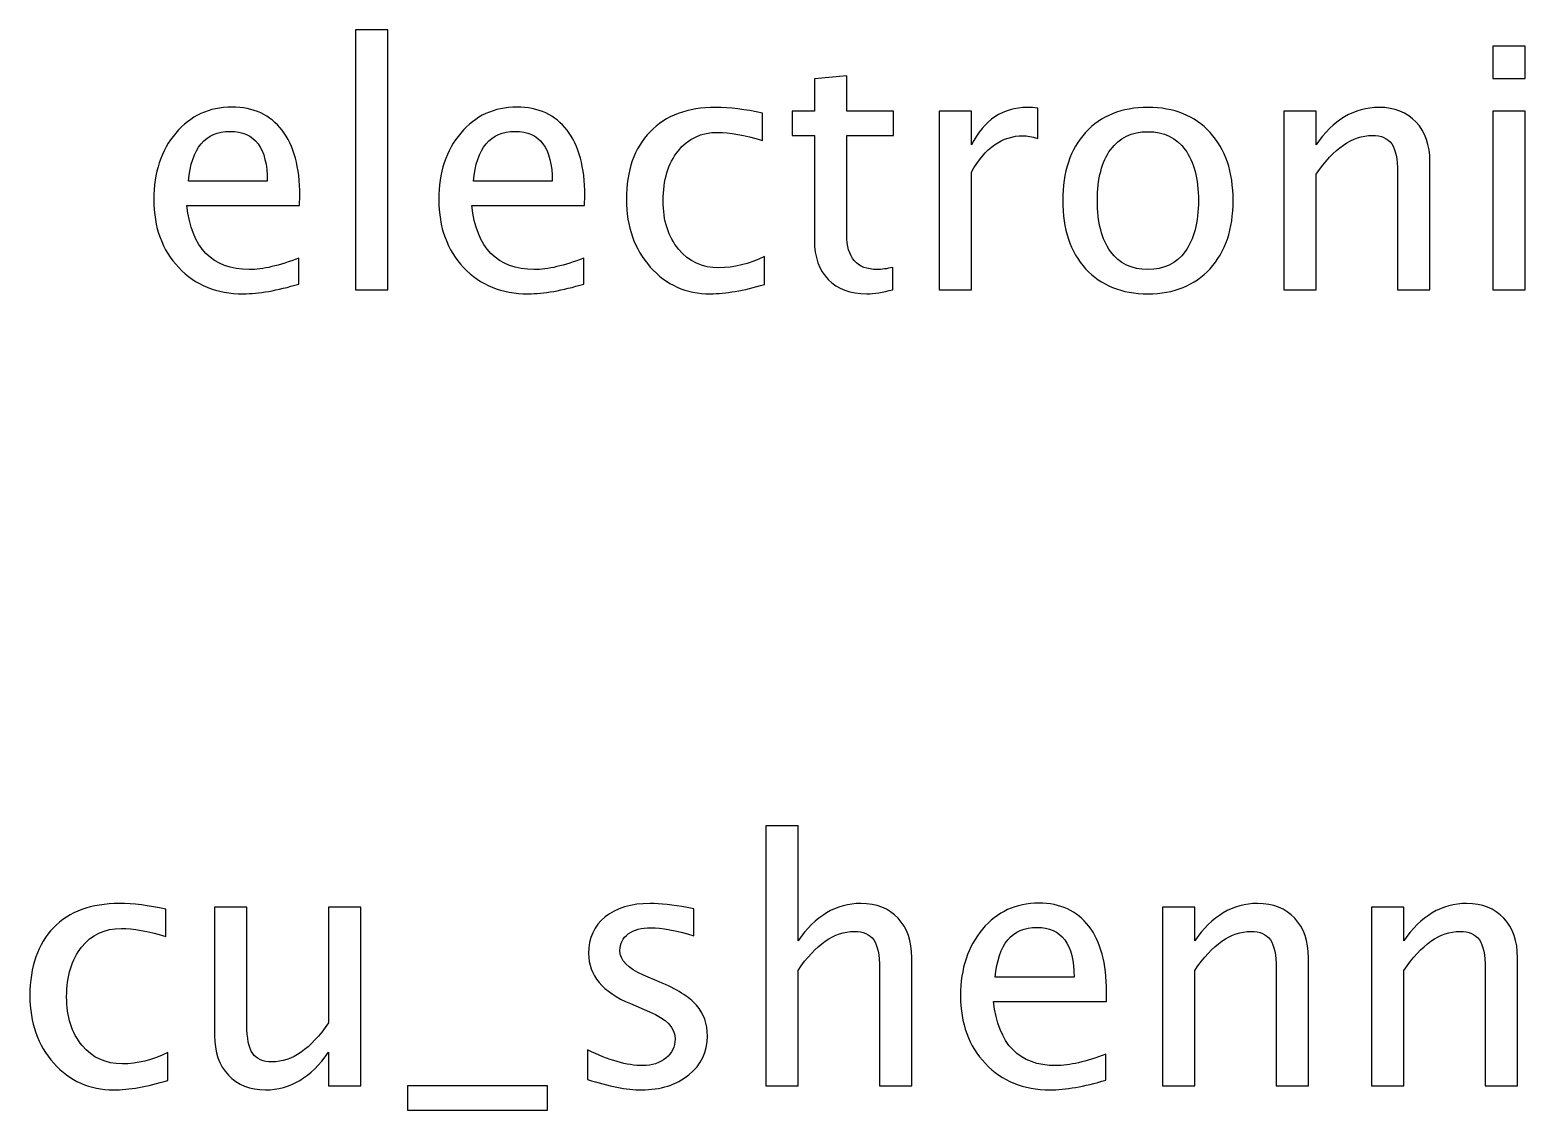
# Model space of a CAD drawing. Header units: centimetres. Extents: x -55 to 43, y -73 to 74.
# Drawn here: x -36.4 to -30.76, y 59.58 to 63.65 of the extents above; entities that cross this region are included whole.
import ezdxf

# ---------------------------------------------------------------- set-up
doc = ezdxf.new("R2010")
doc.units = ezdxf.units.CM
doc.header["$MEASUREMENT"] = 0
doc.layers.add('Layer 1', color=7, linetype='Continuous')

msp = doc.modelspace()

# ---------------------------------------------------------------- linework, layer by layer
at = {"layer": 'Layer 1'}
for points, knots in [([(-35.17189, 62.67044), (-35.17189, 62.67044), (-35.17189, 63.64961), (-35.17189, 63.64961), (-35.17189, 63.64961), (-35.17189, 63.64961), (-35.04997, 63.64961), (-35.04997, 63.64961), (-35.04997, 63.64961), (-35.04997, 63.64961), (-35.04997, 62.67044), (-35.04997, 62.67044), (-35.04997, 62.67044), (-35.04997, 62.67044), (-35.17189, 62.67044), (-35.17189, 62.67044)], [0, 0, 0, 0, 0.2, 0.2, 0.2, 0.2, 0.4, 0.4, 0.4, 0.4, 0.6, 0.6, 0.6, 0.6, 1, 1, 1, 1]), ([(-30.88374, 63.46673), (-30.88374, 63.46673), (-30.88374, 63.58865), (-30.88374, 63.58865), (-30.88374, 63.58865), (-30.88374, 63.58865), (-30.76182, 63.58865), (-30.76182, 63.58865), (-30.76182, 63.58865), (-30.76182, 63.58865), (-30.76182, 63.46673), (-30.76182, 63.46673), (-30.76182, 63.46673), (-30.76182, 63.46673), (-30.88374, 63.46673), (-30.88374, 63.46673)], [0, 0, 0, 0, 0.2, 0.2, 0.2, 0.2, 0.4, 0.4, 0.4, 0.4, 0.6, 0.6, 0.6, 0.6, 1, 1, 1, 1]), ([(-33.14582, 62.67065), (-33.1835, 62.66028), (-33.2163, 62.6552), (-33.24403, 62.6552), (-33.24403, 62.6552), (-33.30626, 62.6552), (-33.35473, 62.67298), (-33.38945, 62.70854), (-33.38945, 62.70854), (-33.42437, 62.7441), (-33.44173, 62.79342), (-33.44173, 62.85671), (-33.44173, 62.85671), (-33.44173, 62.85671), (-33.44173, 63.2521), (-33.44173, 63.2521), (-33.44173, 63.2521), (-33.44173, 63.2521), (-33.52597, 63.2521), (-33.52597, 63.2521), (-33.52597, 63.2521), (-33.52597, 63.2521), (-33.52597, 63.34354), (-33.52597, 63.34354), (-33.52597, 63.34354), (-33.52597, 63.34354), (-33.44173, 63.34354), (-33.44173, 63.34354), (-33.44173, 63.34354), (-33.44173, 63.34354), (-33.44173, 63.46525), (-33.44173, 63.46525), (-33.44173, 63.46525), (-33.44173, 63.46525), (-33.31981, 63.47689), (-33.31981, 63.47689), (-33.31981, 63.47689), (-33.31981, 63.47689), (-33.31981, 63.34354), (-33.31981, 63.34354), (-33.31981, 63.34354), (-33.31981, 63.34354), (-33.14328, 63.34354), (-33.14328, 63.34354), (-33.14328, 63.34354), (-33.14328, 63.34354), (-33.14328, 63.2521), (-33.14328, 63.2521), (-33.14328, 63.2521), (-33.14328, 63.2521), (-33.31981, 63.2521), (-33.31981, 63.2521), (-33.31981, 63.2521), (-33.31981, 63.2521), (-33.31981, 62.87872), (-33.31981, 62.87872), (-33.31981, 62.87872), (-33.31981, 62.79067), (-33.2815, 62.74664), (-33.20509, 62.74664), (-33.20509, 62.74664), (-33.18879, 62.74664), (-33.1691, 62.74939), (-33.14582, 62.75468), (-33.14582, 62.75468), (-33.14582, 62.75468), (-33.14582, 62.67065), (-33.14582, 62.67065)], [0, 0, 0, 0, 0.0555556, 0.0555556, 0.0555556, 0.0555556, 0.1111111, 0.1111111, 0.1111111, 0.1111111, 0.1666667, 0.1666667, 0.1666667, 0.1666667, 0.2222222, 0.2222222, 0.2222222, 0.2222222, 0.2777778, 0.2777778, 0.2777778, 0.2777778, 0.3333333, 0.3333333, 0.3333333, 0.3333333, 0.3888889, 0.3888889, 0.3888889, 0.3888889, 0.4444444, 0.4444444, 0.4444444, 0.4444444, 0.5, 0.5, 0.5, 0.5, 0.5555556, 0.5555556, 0.5555556, 0.5555556, 0.6111111, 0.6111111, 0.6111111, 0.6111111, 0.6666667, 0.6666667, 0.6666667, 0.6666667, 0.7222222, 0.7222222, 0.7222222, 0.7222222, 0.7777778, 0.7777778, 0.7777778, 0.7777778, 0.8333333, 0.8333333, 0.8333333, 0.8333333, 0.8888889, 0.8888889, 0.8888889, 0.8888889, 1, 1, 1, 1]), ([(-35.38546, 62.69203), (-35.46737, 62.66748), (-35.53744, 62.6552), (-35.59586, 62.6552), (-35.59586, 62.6552), (-35.69555, 62.6552), (-35.77662, 62.68822), (-35.83906, 62.75405), (-35.83906, 62.75405), (-35.9015, 62.81988), (-35.93283, 62.90518), (-35.93283, 63.01017), (-35.93283, 63.01017), (-35.93283, 63.11198), (-35.90531, 63.19559), (-35.85007, 63.26099), (-35.85007, 63.26099), (-35.79482, 63.32618), (-35.72413, 63.35878), (-35.63798, 63.35878), (-35.63798, 63.35878), (-35.55649, 63.35878), (-35.49341, 63.32978), (-35.44896, 63.27179), (-35.44896, 63.27179), (-35.40451, 63.21379), (-35.38228, 63.13166), (-35.38228, 63.02519), (-35.38228, 63.02519), (-35.38228, 63.02519), (-35.38292, 62.98794), (-35.38292, 62.98794), (-35.38292, 62.98794), (-35.38292, 62.98794), (-35.80837, 62.98794), (-35.80837, 62.98794), (-35.80837, 62.98794), (-35.79059, 62.82707), (-35.71206, 62.74664), (-35.573, 62.74664), (-35.573, 62.74664), (-35.52198, 62.74664), (-35.45954, 62.76103), (-35.38546, 62.78982), (-35.38546, 62.78982), (-35.38546, 62.78982), (-35.38546, 62.69203), (-35.38546, 62.69203)], [0, 0, 0, 0, 0.0769231, 0.0769231, 0.0769231, 0.0769231, 0.1538462, 0.1538462, 0.1538462, 0.1538462, 0.2307692, 0.2307692, 0.2307692, 0.2307692, 0.3076923, 0.3076923, 0.3076923, 0.3076923, 0.3846154, 0.3846154, 0.3846154, 0.3846154, 0.4615385, 0.4615385, 0.4615385, 0.4615385, 0.5384615, 0.5384615, 0.5384615, 0.5384615, 0.6153846, 0.6153846, 0.6153846, 0.6153846, 0.6923077, 0.6923077, 0.6923077, 0.6923077, 0.7692308, 0.7692308, 0.7692308, 0.7692308, 0.8461538, 0.8461538, 0.8461538, 0.8461538, 1, 1, 1, 1]), ([(-34.31083, 62.69203), (-34.39274, 62.66748), (-34.46281, 62.6552), (-34.52123, 62.6552), (-34.52123, 62.6552), (-34.62092, 62.6552), (-34.70199, 62.68822), (-34.76443, 62.75405), (-34.76443, 62.75405), (-34.82687, 62.81988), (-34.8582, 62.90518), (-34.8582, 63.01017), (-34.8582, 63.01017), (-34.8582, 63.11198), (-34.83068, 63.19559), (-34.77544, 63.26099), (-34.77544, 63.26099), (-34.72019, 63.32618), (-34.6495, 63.35878), (-34.56335, 63.35878), (-34.56335, 63.35878), (-34.48186, 63.35878), (-34.41878, 63.32978), (-34.37433, 63.27179), (-34.37433, 63.27179), (-34.32988, 63.21379), (-34.30765, 63.13166), (-34.30765, 63.02519), (-34.30765, 63.02519), (-34.30765, 63.02519), (-34.30829, 62.98794), (-34.30829, 62.98794), (-34.30829, 62.98794), (-34.30829, 62.98794), (-34.73374, 62.98794), (-34.73374, 62.98794), (-34.73374, 62.98794), (-34.71596, 62.82707), (-34.63743, 62.74664), (-34.49837, 62.74664), (-34.49837, 62.74664), (-34.44735, 62.74664), (-34.38491, 62.76103), (-34.31083, 62.78982), (-34.31083, 62.78982), (-34.31083, 62.78982), (-34.31083, 62.69203), (-34.31083, 62.69203)], [0, 0, 0, 0, 0.0769231, 0.0769231, 0.0769231, 0.0769231, 0.1538462, 0.1538462, 0.1538462, 0.1538462, 0.2307692, 0.2307692, 0.2307692, 0.2307692, 0.3076923, 0.3076923, 0.3076923, 0.3076923, 0.3846154, 0.3846154, 0.3846154, 0.3846154, 0.4615385, 0.4615385, 0.4615385, 0.4615385, 0.5384615, 0.5384615, 0.5384615, 0.5384615, 0.6153846, 0.6153846, 0.6153846, 0.6153846, 0.6923077, 0.6923077, 0.6923077, 0.6923077, 0.7692308, 0.7692308, 0.7692308, 0.7692308, 0.8461538, 0.8461538, 0.8461538, 0.8461538, 1, 1, 1, 1]), ([(-33.6299, 62.69076), (-33.70885, 62.66705), (-33.77701, 62.6552), (-33.83437, 62.6552), (-33.83437, 62.6552), (-33.92539, 62.6552), (-34.00074, 62.68886), (-34.06064, 62.75595), (-34.06064, 62.75595), (-34.12054, 62.82326), (-34.1506, 62.90814), (-34.1506, 63.01038), (-34.1506, 63.01038), (-34.1506, 63.1196), (-34.12097, 63.2049), (-34.0617, 63.26586), (-34.0617, 63.26586), (-34.00243, 63.32703), (-33.91967, 63.35751), (-33.81341, 63.35751), (-33.81341, 63.35751), (-33.76113, 63.35751), (-33.70229, 63.35031), (-33.63752, 63.33592), (-33.63752, 63.33592), (-33.63752, 63.33592), (-33.63752, 63.23305), (-33.63752, 63.23305), (-33.63752, 63.23305), (-33.70631, 63.25337), (-33.7624, 63.26353), (-33.80558, 63.26353), (-33.80558, 63.26353), (-33.86824, 63.26353), (-33.9184, 63.24004), (-33.95587, 63.19326), (-33.95587, 63.19326), (-33.99333, 63.14648), (-34.01217, 63.08404), (-34.01217, 63.00614), (-34.01217, 63.00614), (-34.01217, 62.93058), (-33.9927, 62.86962), (-33.95396, 62.82284), (-33.95396, 62.82284), (-33.91523, 62.77627), (-33.86464, 62.75299), (-33.80177, 62.75299), (-33.80177, 62.75299), (-33.7461, 62.75299), (-33.68895, 62.76738), (-33.6299, 62.79617), (-33.6299, 62.79617), (-33.6299, 62.79617), (-33.6299, 62.69076), (-33.6299, 62.69076)], [0, 0, 0, 0, 0.0666667, 0.0666667, 0.0666667, 0.0666667, 0.1333333, 0.1333333, 0.1333333, 0.1333333, 0.2, 0.2, 0.2, 0.2, 0.2666667, 0.2666667, 0.2666667, 0.2666667, 0.3333333, 0.3333333, 0.3333333, 0.3333333, 0.4, 0.4, 0.4, 0.4, 0.4666667, 0.4666667, 0.4666667, 0.4666667, 0.5333333, 0.5333333, 0.5333333, 0.5333333, 0.6, 0.6, 0.6, 0.6, 0.6666667, 0.6666667, 0.6666667, 0.6666667, 0.7333333, 0.7333333, 0.7333333, 0.7333333, 0.8, 0.8, 0.8, 0.8, 0.8666667, 0.8666667, 0.8666667, 0.8666667, 1, 1, 1, 1]), ([(-32.97183, 62.67044), (-32.97183, 62.67044), (-32.97183, 63.34354), (-32.97183, 63.34354), (-32.97183, 63.34354), (-32.97183, 63.34354), (-32.84991, 63.34354), (-32.84991, 63.34354), (-32.84991, 63.34354), (-32.84991, 63.34354), (-32.84991, 63.21633), (-32.84991, 63.21633), (-32.84991, 63.21633), (-32.80144, 63.31052), (-32.73116, 63.35751), (-32.63888, 63.35751), (-32.63888, 63.35751), (-32.62639, 63.35751), (-32.61327, 63.35645), (-32.59972, 63.35434), (-32.59972, 63.35434), (-32.59972, 63.35434), (-32.59972, 63.24025), (-32.59972, 63.24025), (-32.59972, 63.24025), (-32.62089, 63.24723), (-32.63951, 63.25083), (-32.6556, 63.25083), (-32.6556, 63.25083), (-32.73307, 63.25083), (-32.79784, 63.20511), (-32.84991, 63.11346), (-32.84991, 63.11346), (-32.84991, 63.11346), (-32.84991, 62.67044), (-32.84991, 62.67044), (-32.84991, 62.67044), (-32.84991, 62.67044), (-32.97183, 62.67044), (-32.97183, 62.67044)], [0, 0, 0, 0, 0.0909091, 0.0909091, 0.0909091, 0.0909091, 0.1818182, 0.1818182, 0.1818182, 0.1818182, 0.2727273, 0.2727273, 0.2727273, 0.2727273, 0.3636364, 0.3636364, 0.3636364, 0.3636364, 0.4545455, 0.4545455, 0.4545455, 0.4545455, 0.5454545, 0.5454545, 0.5454545, 0.5454545, 0.6363636, 0.6363636, 0.6363636, 0.6363636, 0.7272727, 0.7272727, 0.7272727, 0.7272727, 0.8181818, 0.8181818, 0.8181818, 0.8181818, 1, 1, 1, 1]), ([(-32.18422, 62.6552), (-32.28307, 62.6552), (-32.36138, 62.68674), (-32.41896, 62.74982), (-32.41896, 62.74982), (-32.47674, 62.81289), (-32.50553, 62.89862), (-32.50553, 63.00678), (-32.50553, 63.00678), (-32.50553, 63.11473), (-32.47674, 63.20024), (-32.41896, 63.26311), (-32.41896, 63.26311), (-32.36138, 63.32597), (-32.28307, 63.35751), (-32.18422, 63.35751), (-32.18422, 63.35751), (-32.08537, 63.35751), (-32.00705, 63.32597), (-31.94948, 63.26311), (-31.94948, 63.26311), (-31.8917, 63.20024), (-31.86291, 63.11473), (-31.86291, 63.00678), (-31.86291, 63.00678), (-31.86291, 62.89862), (-31.8917, 62.81289), (-31.94948, 62.74982), (-31.94948, 62.74982), (-32.00705, 62.68674), (-32.08537, 62.6552), (-32.18422, 62.6552)], [0, 0, 0, 0, 0.1111111, 0.1111111, 0.1111111, 0.1111111, 0.2222222, 0.2222222, 0.2222222, 0.2222222, 0.3333333, 0.3333333, 0.3333333, 0.3333333, 0.4444444, 0.4444444, 0.4444444, 0.4444444, 0.5555556, 0.5555556, 0.5555556, 0.5555556, 0.6666667, 0.6666667, 0.6666667, 0.6666667, 0.7777778, 0.7777778, 0.7777778, 0.7777778, 1, 1, 1, 1]), ([(-31.67199, 62.67044), (-31.67199, 62.67044), (-31.67199, 63.34354), (-31.67199, 63.34354), (-31.67199, 63.34354), (-31.67199, 63.34354), (-31.55007, 63.34354), (-31.55007, 63.34354), (-31.55007, 63.34354), (-31.55007, 63.34354), (-31.55007, 63.21633), (-31.55007, 63.21633), (-31.55007, 63.21633), (-31.48551, 63.31052), (-31.40635, 63.35751), (-31.31279, 63.35751), (-31.31279, 63.35751), (-31.25395, 63.35751), (-31.20717, 63.3391), (-31.17267, 63.30205), (-31.17267, 63.30205), (-31.13817, 63.26522), (-31.12081, 63.21548), (-31.12081, 63.15325), (-31.12081, 63.15325), (-31.12081, 63.15325), (-31.12081, 62.67044), (-31.12081, 62.67044), (-31.12081, 62.67044), (-31.12081, 62.67044), (-31.24273, 62.67044), (-31.24273, 62.67044), (-31.24273, 62.67044), (-31.24273, 62.67044), (-31.24273, 63.11346), (-31.24273, 63.11346), (-31.24273, 63.11346), (-31.24273, 63.16341), (-31.25014, 63.19897), (-31.26474, 63.22014), (-31.26474, 63.22014), (-31.27956, 63.24152), (-31.3039, 63.2521), (-31.33798, 63.2521), (-31.33798, 63.2521), (-31.41291, 63.2521), (-31.48361, 63.20321), (-31.55007, 63.10542), (-31.55007, 63.10542), (-31.55007, 63.10542), (-31.55007, 62.67044), (-31.55007, 62.67044), (-31.55007, 62.67044), (-31.55007, 62.67044), (-31.67199, 62.67044), (-31.67199, 62.67044)], [0, 0, 0, 0, 0.0666667, 0.0666667, 0.0666667, 0.0666667, 0.1333333, 0.1333333, 0.1333333, 0.1333333, 0.2, 0.2, 0.2, 0.2, 0.2666667, 0.2666667, 0.2666667, 0.2666667, 0.3333333, 0.3333333, 0.3333333, 0.3333333, 0.4, 0.4, 0.4, 0.4, 0.4666667, 0.4666667, 0.4666667, 0.4666667, 0.5333333, 0.5333333, 0.5333333, 0.5333333, 0.6, 0.6, 0.6, 0.6, 0.6666667, 0.6666667, 0.6666667, 0.6666667, 0.7333333, 0.7333333, 0.7333333, 0.7333333, 0.8, 0.8, 0.8, 0.8, 0.8666667, 0.8666667, 0.8666667, 0.8666667, 1, 1, 1, 1]), ([(-30.88374, 62.67044), (-30.88374, 62.67044), (-30.88374, 63.34354), (-30.88374, 63.34354), (-30.88374, 63.34354), (-30.88374, 63.34354), (-30.76182, 63.34354), (-30.76182, 63.34354), (-30.76182, 63.34354), (-30.76182, 63.34354), (-30.76182, 62.67044), (-30.76182, 62.67044), (-30.76182, 62.67044), (-30.76182, 62.67044), (-30.88374, 62.67044), (-30.88374, 62.67044)], [0, 0, 0, 0, 0.2, 0.2, 0.2, 0.2, 0.4, 0.4, 0.4, 0.4, 0.6, 0.6, 0.6, 0.6, 1, 1, 1, 1]), ([(-35.80202, 63.07938), (-35.80202, 63.07938), (-35.50484, 63.07938), (-35.50484, 63.07938), (-35.50484, 63.07938), (-35.50484, 63.20469), (-35.55162, 63.26734), (-35.64496, 63.26734), (-35.64496, 63.26734), (-35.73894, 63.26734), (-35.79122, 63.20469), (-35.80202, 63.07938)], [0, 0, 0, 0, 0.25, 0.25, 0.25, 0.25, 0.5, 0.5, 0.5, 0.5, 1, 1, 1, 1]), ([(-34.72739, 63.07938), (-34.72739, 63.07938), (-34.43021, 63.07938), (-34.43021, 63.07938), (-34.43021, 63.07938), (-34.43021, 63.20469), (-34.47699, 63.26734), (-34.57033, 63.26734), (-34.57033, 63.26734), (-34.66431, 63.26734), (-34.71659, 63.20469), (-34.72739, 63.07938)], [0, 0, 0, 0, 0.25, 0.25, 0.25, 0.25, 0.5, 0.5, 0.5, 0.5, 1, 1, 1, 1]), ([(-32.18443, 62.74664), (-32.12411, 62.74664), (-32.07712, 62.76929), (-32.04367, 62.8148), (-32.04367, 62.8148), (-32.01044, 62.86009), (-31.99372, 62.92423), (-31.99372, 63.00678), (-31.99372, 63.00678), (-31.99372, 63.08912), (-32.01044, 63.15304), (-32.04367, 63.19834), (-32.04367, 63.19834), (-32.07712, 63.24342), (-32.12411, 63.26607), (-32.18443, 63.26607), (-32.18443, 63.26607), (-32.24497, 63.26607), (-32.29196, 63.24342), (-32.32498, 63.19834), (-32.32498, 63.19834), (-32.35821, 63.15304), (-32.37472, 63.08912), (-32.37472, 63.00678), (-32.37472, 63.00678), (-32.37472, 62.92423), (-32.35821, 62.86009), (-32.32498, 62.8148), (-32.32498, 62.8148), (-32.29196, 62.76929), (-32.24497, 62.74664), (-32.18443, 62.74664)], [0, 0, 0, 0, 0.1111111, 0.1111111, 0.1111111, 0.1111111, 0.2222222, 0.2222222, 0.2222222, 0.2222222, 0.3333333, 0.3333333, 0.3333333, 0.3333333, 0.4444444, 0.4444444, 0.4444444, 0.4444444, 0.5555556, 0.5555556, 0.5555556, 0.5555556, 0.6666667, 0.6666667, 0.6666667, 0.6666667, 0.7777778, 0.7777778, 0.7777778, 0.7777778, 1, 1, 1, 1]), ([(-33.62556, 59.67044), (-33.62556, 59.67044), (-33.62556, 60.64961), (-33.62556, 60.64961), (-33.62556, 60.64961), (-33.62556, 60.64961), (-33.50364, 60.64961), (-33.50364, 60.64961), (-33.50364, 60.64961), (-33.50364, 60.64961), (-33.50364, 60.21633), (-33.50364, 60.21633), (-33.50364, 60.21633), (-33.43908, 60.31052), (-33.35992, 60.35751), (-33.26636, 60.35751), (-33.26636, 60.35751), (-33.20752, 60.35751), (-33.16074, 60.3391), (-33.12624, 60.30205), (-33.12624, 60.30205), (-33.09174, 60.26522), (-33.07438, 60.21548), (-33.07438, 60.15325), (-33.07438, 60.15325), (-33.07438, 60.15325), (-33.07438, 59.67044), (-33.07438, 59.67044), (-33.07438, 59.67044), (-33.07438, 59.67044), (-33.1963, 59.67044), (-33.1963, 59.67044), (-33.1963, 59.67044), (-33.1963, 59.67044), (-33.1963, 60.11346), (-33.1963, 60.11346), (-33.1963, 60.11346), (-33.1963, 60.16341), (-33.20371, 60.19897), (-33.21831, 60.22014), (-33.21831, 60.22014), (-33.23313, 60.24152), (-33.25747, 60.2521), (-33.29155, 60.2521), (-33.29155, 60.2521), (-33.36648, 60.2521), (-33.43718, 60.20321), (-33.50364, 60.10542), (-33.50364, 60.10542), (-33.50364, 60.10542), (-33.50364, 59.67044), (-33.50364, 59.67044), (-33.50364, 59.67044), (-33.50364, 59.67044), (-33.62556, 59.67044), (-33.62556, 59.67044)], [0, 0, 0, 0, 0.0666667, 0.0666667, 0.0666667, 0.0666667, 0.1333333, 0.1333333, 0.1333333, 0.1333333, 0.2, 0.2, 0.2, 0.2, 0.2666667, 0.2666667, 0.2666667, 0.2666667, 0.3333333, 0.3333333, 0.3333333, 0.3333333, 0.4, 0.4, 0.4, 0.4, 0.4666667, 0.4666667, 0.4666667, 0.4666667, 0.5333333, 0.5333333, 0.5333333, 0.5333333, 0.6, 0.6, 0.6, 0.6, 0.6666667, 0.6666667, 0.6666667, 0.6666667, 0.7333333, 0.7333333, 0.7333333, 0.7333333, 0.8, 0.8, 0.8, 0.8, 0.8666667, 0.8666667, 0.8666667, 0.8666667, 1, 1, 1, 1]), ([(-35.87939, 59.69076), (-35.95834, 59.66705), (-36.0265, 59.6552), (-36.08386, 59.6552), (-36.08386, 59.6552), (-36.17488, 59.6552), (-36.25023, 59.68886), (-36.31013, 59.75595), (-36.31013, 59.75595), (-36.37003, 59.82326), (-36.40009, 59.90814), (-36.40009, 60.01038), (-36.40009, 60.01038), (-36.40009, 60.1196), (-36.37046, 60.2049), (-36.31119, 60.26586), (-36.31119, 60.26586), (-36.25192, 60.32703), (-36.16916, 60.35751), (-36.0629, 60.35751), (-36.0629, 60.35751), (-36.01062, 60.35751), (-35.95178, 60.35031), (-35.88701, 60.33592), (-35.88701, 60.33592), (-35.88701, 60.33592), (-35.88701, 60.23305), (-35.88701, 60.23305), (-35.88701, 60.23305), (-35.9558, 60.25337), (-36.01189, 60.26353), (-36.05507, 60.26353), (-36.05507, 60.26353), (-36.11773, 60.26353), (-36.16789, 60.24004), (-36.20536, 60.19326), (-36.20536, 60.19326), (-36.24282, 60.14648), (-36.26166, 60.08404), (-36.26166, 60.00614), (-36.26166, 60.00614), (-36.26166, 59.93058), (-36.24219, 59.86962), (-36.20345, 59.82284), (-36.20345, 59.82284), (-36.16472, 59.77627), (-36.11413, 59.75299), (-36.05126, 59.75299), (-36.05126, 59.75299), (-35.99559, 59.75299), (-35.93844, 59.76738), (-35.87939, 59.79617), (-35.87939, 59.79617), (-35.87939, 59.79617), (-35.87939, 59.69076), (-35.87939, 59.69076)], [0, 0, 0, 0, 0.0666667, 0.0666667, 0.0666667, 0.0666667, 0.1333333, 0.1333333, 0.1333333, 0.1333333, 0.2, 0.2, 0.2, 0.2, 0.2666667, 0.2666667, 0.2666667, 0.2666667, 0.3333333, 0.3333333, 0.3333333, 0.3333333, 0.4, 0.4, 0.4, 0.4, 0.4666667, 0.4666667, 0.4666667, 0.4666667, 0.5333333, 0.5333333, 0.5333333, 0.5333333, 0.6, 0.6, 0.6, 0.6, 0.6666667, 0.6666667, 0.6666667, 0.6666667, 0.7333333, 0.7333333, 0.7333333, 0.7333333, 0.8, 0.8, 0.8, 0.8, 0.8666667, 0.8666667, 0.8666667, 0.8666667, 1, 1, 1, 1]), ([(-35.27466, 59.67044), (-35.27466, 59.67044), (-35.27466, 59.79702), (-35.27466, 59.79702), (-35.27466, 59.79702), (-35.33964, 59.7024), (-35.41859, 59.6552), (-35.5113, 59.6552), (-35.5113, 59.6552), (-35.57015, 59.6552), (-35.61692, 59.67362), (-35.65164, 59.71066), (-35.65164, 59.71066), (-35.68656, 59.7477), (-35.70392, 59.79744), (-35.70392, 59.86031), (-35.70392, 59.86031), (-35.70392, 59.86031), (-35.70392, 60.34354), (-35.70392, 60.34354), (-35.70392, 60.34354), (-35.70392, 60.34354), (-35.582, 60.34354), (-35.582, 60.34354), (-35.582, 60.34354), (-35.582, 60.34354), (-35.582, 59.9001), (-35.582, 59.9001), (-35.582, 59.9001), (-35.582, 59.84951), (-35.57459, 59.81374), (-35.55999, 59.79257), (-35.55999, 59.79257), (-35.54517, 59.77119), (-35.52062, 59.76061), (-35.48611, 59.76061), (-35.48611, 59.76061), (-35.41161, 59.76061), (-35.34091, 59.80951), (-35.27466, 59.90751), (-35.27466, 59.90751), (-35.27466, 59.90751), (-35.27466, 60.34354), (-35.27466, 60.34354), (-35.27466, 60.34354), (-35.27466, 60.34354), (-35.15274, 60.34354), (-35.15274, 60.34354), (-35.15274, 60.34354), (-35.15274, 60.34354), (-35.15274, 59.67044), (-35.15274, 59.67044), (-35.15274, 59.67044), (-35.15274, 59.67044), (-35.27466, 59.67044), (-35.27466, 59.67044)], [0, 0, 0, 0, 0.0666667, 0.0666667, 0.0666667, 0.0666667, 0.1333333, 0.1333333, 0.1333333, 0.1333333, 0.2, 0.2, 0.2, 0.2, 0.2666667, 0.2666667, 0.2666667, 0.2666667, 0.3333333, 0.3333333, 0.3333333, 0.3333333, 0.4, 0.4, 0.4, 0.4, 0.4666667, 0.4666667, 0.4666667, 0.4666667, 0.5333333, 0.5333333, 0.5333333, 0.5333333, 0.6, 0.6, 0.6, 0.6, 0.6666667, 0.6666667, 0.6666667, 0.6666667, 0.7333333, 0.7333333, 0.7333333, 0.7333333, 0.8, 0.8, 0.8, 0.8, 0.8666667, 0.8666667, 0.8666667, 0.8666667, 1, 1, 1, 1]), ([(-34.29718, 59.69457), (-34.29718, 59.69457), (-34.29718, 59.80633), (-34.29718, 59.80633), (-34.29718, 59.80633), (-34.21738, 59.76654), (-34.14817, 59.74664), (-34.08911, 59.74664), (-34.08911, 59.74664), (-34.05397, 59.74664), (-34.02476, 59.75617), (-34.00169, 59.77522), (-34.00169, 59.77522), (-33.97862, 59.79405), (-33.96698, 59.81776), (-33.96698, 59.84634), (-33.96698, 59.84634), (-33.96698, 59.88803), (-33.99936, 59.92254), (-34.06413, 59.94984), (-34.06413, 59.94984), (-34.06413, 59.94984), (-34.13547, 59.98011), (-34.13547, 59.98011), (-34.13547, 59.98011), (-34.24066, 60.02371), (-34.29337, 60.08679), (-34.29337, 60.1687), (-34.29337, 60.1687), (-34.29337, 60.22734), (-34.27263, 60.27348), (-34.23114, 60.30713), (-34.23114, 60.30713), (-34.18965, 60.34079), (-34.13271, 60.35751), (-34.06054, 60.35751), (-34.06054, 60.35751), (-34.02307, 60.35751), (-33.9765, 60.35243), (-33.92126, 60.34206), (-33.92126, 60.34206), (-33.92126, 60.34206), (-33.89586, 60.33719), (-33.89586, 60.33719), (-33.89586, 60.33719), (-33.89586, 60.33719), (-33.89586, 60.23559), (-33.89586, 60.23559), (-33.89586, 60.23559), (-33.9638, 60.25591), (-34.01799, 60.26607), (-34.05842, 60.26607), (-34.05842, 60.26607), (-34.09398, 60.26607), (-34.12213, 60.25824), (-34.14351, 60.24279), (-34.14351, 60.24279), (-34.16468, 60.22734), (-34.17526, 60.20659), (-34.17526, 60.18056), (-34.17526, 60.18056), (-34.17526, 60.14394), (-34.14563, 60.11282), (-34.08615, 60.08764), (-34.08615, 60.08764), (-34.08615, 60.08764), (-34.02752, 60.06287), (-34.02752, 60.06287), (-34.02752, 60.06287), (-33.96105, 60.03493), (-33.91406, 60.0053), (-33.88655, 59.97418), (-33.88655, 59.97418), (-33.85882, 59.94307), (-33.84506, 59.90412), (-33.84506, 59.85755), (-33.84506, 59.85755), (-33.84506, 59.7985), (-33.86834, 59.75003), (-33.91512, 59.71214), (-33.91512, 59.71214), (-33.96169, 59.67425), (-34.02138, 59.6552), (-34.09398, 59.6552), (-34.09398, 59.6552), (-34.14986, 59.6552), (-34.21738, 59.66832), (-34.29718, 59.69457)], [0, 0, 0, 0, 0.0434783, 0.0434783, 0.0434783, 0.0434783, 0.0869565, 0.0869565, 0.0869565, 0.0869565, 0.1304348, 0.1304348, 0.1304348, 0.1304348, 0.173913, 0.173913, 0.173913, 0.173913, 0.2173913, 0.2173913, 0.2173913, 0.2173913, 0.2608696, 0.2608696, 0.2608696, 0.2608696, 0.3043478, 0.3043478, 0.3043478, 0.3043478, 0.3478261, 0.3478261, 0.3478261, 0.3478261, 0.3913043, 0.3913043, 0.3913043, 0.3913043, 0.4347826, 0.4347826, 0.4347826, 0.4347826, 0.4782609, 0.4782609, 0.4782609, 0.4782609, 0.5217391, 0.5217391, 0.5217391, 0.5217391, 0.5652174, 0.5652174, 0.5652174, 0.5652174, 0.6086957, 0.6086957, 0.6086957, 0.6086957, 0.6521739, 0.6521739, 0.6521739, 0.6521739, 0.6956522, 0.6956522, 0.6956522, 0.6956522, 0.7391304, 0.7391304, 0.7391304, 0.7391304, 0.7826087, 0.7826087, 0.7826087, 0.7826087, 0.826087, 0.826087, 0.826087, 0.826087, 0.8695652, 0.8695652, 0.8695652, 0.8695652, 0.9130435, 0.9130435, 0.9130435, 0.9130435, 1, 1, 1, 1]), ([(-32.34328, 59.69203), (-32.42519, 59.66748), (-32.49526, 59.6552), (-32.55368, 59.6552), (-32.55368, 59.6552), (-32.65337, 59.6552), (-32.73444, 59.68822), (-32.79688, 59.75405), (-32.79688, 59.75405), (-32.85932, 59.81988), (-32.89065, 59.90518), (-32.89065, 60.01017), (-32.89065, 60.01017), (-32.89065, 60.11198), (-32.86313, 60.19559), (-32.80789, 60.26099), (-32.80789, 60.26099), (-32.75264, 60.32618), (-32.68195, 60.35878), (-32.5958, 60.35878), (-32.5958, 60.35878), (-32.51431, 60.35878), (-32.45123, 60.32978), (-32.40678, 60.27179), (-32.40678, 60.27179), (-32.36233, 60.21379), (-32.3401, 60.13166), (-32.3401, 60.02519), (-32.3401, 60.02519), (-32.3401, 60.02519), (-32.34074, 59.98794), (-32.34074, 59.98794), (-32.34074, 59.98794), (-32.34074, 59.98794), (-32.76619, 59.98794), (-32.76619, 59.98794), (-32.76619, 59.98794), (-32.74841, 59.82707), (-32.66988, 59.74664), (-32.53082, 59.74664), (-32.53082, 59.74664), (-32.4798, 59.74664), (-32.41736, 59.76103), (-32.34328, 59.78982), (-32.34328, 59.78982), (-32.34328, 59.78982), (-32.34328, 59.69203), (-32.34328, 59.69203)], [0, 0, 0, 0, 0.0769231, 0.0769231, 0.0769231, 0.0769231, 0.1538462, 0.1538462, 0.1538462, 0.1538462, 0.2307692, 0.2307692, 0.2307692, 0.2307692, 0.3076923, 0.3076923, 0.3076923, 0.3076923, 0.3846154, 0.3846154, 0.3846154, 0.3846154, 0.4615385, 0.4615385, 0.4615385, 0.4615385, 0.5384615, 0.5384615, 0.5384615, 0.5384615, 0.6153846, 0.6153846, 0.6153846, 0.6153846, 0.6923077, 0.6923077, 0.6923077, 0.6923077, 0.7692308, 0.7692308, 0.7692308, 0.7692308, 0.8461538, 0.8461538, 0.8461538, 0.8461538, 1, 1, 1, 1]), ([(-32.12971, 59.67044), (-32.12971, 59.67044), (-32.12971, 60.34354), (-32.12971, 60.34354), (-32.12971, 60.34354), (-32.12971, 60.34354), (-32.00779, 60.34354), (-32.00779, 60.34354), (-32.00779, 60.34354), (-32.00779, 60.34354), (-32.00779, 60.21633), (-32.00779, 60.21633), (-32.00779, 60.21633), (-31.94323, 60.31052), (-31.86407, 60.35751), (-31.77051, 60.35751), (-31.77051, 60.35751), (-31.71167, 60.35751), (-31.66489, 60.3391), (-31.63039, 60.30205), (-31.63039, 60.30205), (-31.59589, 60.26522), (-31.57853, 60.21548), (-31.57853, 60.15325), (-31.57853, 60.15325), (-31.57853, 60.15325), (-31.57853, 59.67044), (-31.57853, 59.67044), (-31.57853, 59.67044), (-31.57853, 59.67044), (-31.70045, 59.67044), (-31.70045, 59.67044), (-31.70045, 59.67044), (-31.70045, 59.67044), (-31.70045, 60.11346), (-31.70045, 60.11346), (-31.70045, 60.11346), (-31.70045, 60.16341), (-31.70786, 60.19897), (-31.72246, 60.22014), (-31.72246, 60.22014), (-31.73728, 60.24152), (-31.76162, 60.2521), (-31.7957, 60.2521), (-31.7957, 60.2521), (-31.87063, 60.2521), (-31.94133, 60.20321), (-32.00779, 60.10542), (-32.00779, 60.10542), (-32.00779, 60.10542), (-32.00779, 59.67044), (-32.00779, 59.67044), (-32.00779, 59.67044), (-32.00779, 59.67044), (-32.12971, 59.67044), (-32.12971, 59.67044)], [0, 0, 0, 0, 0.0666667, 0.0666667, 0.0666667, 0.0666667, 0.1333333, 0.1333333, 0.1333333, 0.1333333, 0.2, 0.2, 0.2, 0.2, 0.2666667, 0.2666667, 0.2666667, 0.2666667, 0.3333333, 0.3333333, 0.3333333, 0.3333333, 0.4, 0.4, 0.4, 0.4, 0.4666667, 0.4666667, 0.4666667, 0.4666667, 0.5333333, 0.5333333, 0.5333333, 0.5333333, 0.6, 0.6, 0.6, 0.6, 0.6666667, 0.6666667, 0.6666667, 0.6666667, 0.7333333, 0.7333333, 0.7333333, 0.7333333, 0.8, 0.8, 0.8, 0.8, 0.8666667, 0.8666667, 0.8666667, 0.8666667, 1, 1, 1, 1]), ([(-31.34146, 59.67044), (-31.34146, 59.67044), (-31.34146, 60.34354), (-31.34146, 60.34354), (-31.34146, 60.34354), (-31.34146, 60.34354), (-31.21954, 60.34354), (-31.21954, 60.34354), (-31.21954, 60.34354), (-31.21954, 60.34354), (-31.21954, 60.21633), (-31.21954, 60.21633), (-31.21954, 60.21633), (-31.15498, 60.31052), (-31.07582, 60.35751), (-30.98226, 60.35751), (-30.98226, 60.35751), (-30.92342, 60.35751), (-30.87664, 60.3391), (-30.84214, 60.30205), (-30.84214, 60.30205), (-30.80764, 60.26522), (-30.79028, 60.21548), (-30.79028, 60.15325), (-30.79028, 60.15325), (-30.79028, 60.15325), (-30.79028, 59.67044), (-30.79028, 59.67044), (-30.79028, 59.67044), (-30.79028, 59.67044), (-30.9122, 59.67044), (-30.9122, 59.67044), (-30.9122, 59.67044), (-30.9122, 59.67044), (-30.9122, 60.11346), (-30.9122, 60.11346), (-30.9122, 60.11346), (-30.9122, 60.16341), (-30.91961, 60.19897), (-30.93421, 60.22014), (-30.93421, 60.22014), (-30.94903, 60.24152), (-30.97337, 60.2521), (-31.00745, 60.2521), (-31.00745, 60.2521), (-31.08238, 60.2521), (-31.15308, 60.20321), (-31.21954, 60.10542), (-31.21954, 60.10542), (-31.21954, 60.10542), (-31.21954, 59.67044), (-31.21954, 59.67044), (-31.21954, 59.67044), (-31.21954, 59.67044), (-31.34146, 59.67044), (-31.34146, 59.67044)], [0, 0, 0, 0, 0.0666667, 0.0666667, 0.0666667, 0.0666667, 0.1333333, 0.1333333, 0.1333333, 0.1333333, 0.2, 0.2, 0.2, 0.2, 0.2666667, 0.2666667, 0.2666667, 0.2666667, 0.3333333, 0.3333333, 0.3333333, 0.3333333, 0.4, 0.4, 0.4, 0.4, 0.4666667, 0.4666667, 0.4666667, 0.4666667, 0.5333333, 0.5333333, 0.5333333, 0.5333333, 0.6, 0.6, 0.6, 0.6, 0.6666667, 0.6666667, 0.6666667, 0.6666667, 0.7333333, 0.7333333, 0.7333333, 0.7333333, 0.8, 0.8, 0.8, 0.8, 0.8666667, 0.8666667, 0.8666667, 0.8666667, 1, 1, 1, 1]), ([(-32.75984, 60.07938), (-32.75984, 60.07938), (-32.46266, 60.07938), (-32.46266, 60.07938), (-32.46266, 60.07938), (-32.46266, 60.20469), (-32.50944, 60.26734), (-32.60278, 60.26734), (-32.60278, 60.26734), (-32.69676, 60.26734), (-32.74904, 60.20469), (-32.75984, 60.07938)], [0, 0, 0, 0, 0.25, 0.25, 0.25, 0.25, 0.5, 0.5, 0.5, 0.5, 1, 1, 1, 1]), ([(-34.97663, 59.579), (-34.97663, 59.579), (-34.97663, 59.67044), (-34.97663, 59.67044), (-34.97663, 59.67044), (-34.97663, 59.67044), (-34.44831, 59.67044), (-34.44831, 59.67044), (-34.44831, 59.67044), (-34.44831, 59.67044), (-34.44831, 59.579), (-34.44831, 59.579), (-34.44831, 59.579), (-34.44831, 59.579), (-34.97663, 59.579), (-34.97663, 59.579)], [0, 0, 0, 0, 0.2, 0.2, 0.2, 0.2, 0.4, 0.4, 0.4, 0.4, 0.6, 0.6, 0.6, 0.6, 1, 1, 1, 1])]:
    msp.add_open_spline(points, degree=3, knots=knots, dxfattribs=at)

doc.saveas('drawing.dxf')
